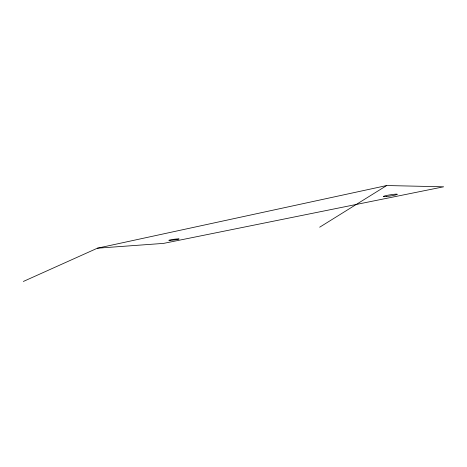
<?xml version="1.0" encoding="UTF-8"?>
<svg xmlns="http://www.w3.org/2000/svg" width="467" height="467" viewBox="0 0 467 467"><rect width="100%" height="100%" fill="white"/><g stroke="black" fill="none" stroke-linecap="round" stroke-linejoin="round"><path stroke-width="0.7" d="M319.673 227.201L386.705 185.539L443.65 186.8L163.584 243.389L97.422 248.193L23.35 281.461M97.422 248.193L386.705 185.539M170.414 240.365A5.184 0.344 -7.6 0 0 178.949 239.069A5.184 0.344 -7.6 0 0 172.51 239.501A5.184 0.344 -7.6 0 0 170.414 240.365M386.577 196.496A7.098 0.59 -9.1 0 0 397.329 194.307A7.098 0.59 -9.1 0 0 387.073 195.387A7.098 0.59 -9.1 0 0 386.577 196.496"/></g></svg>
